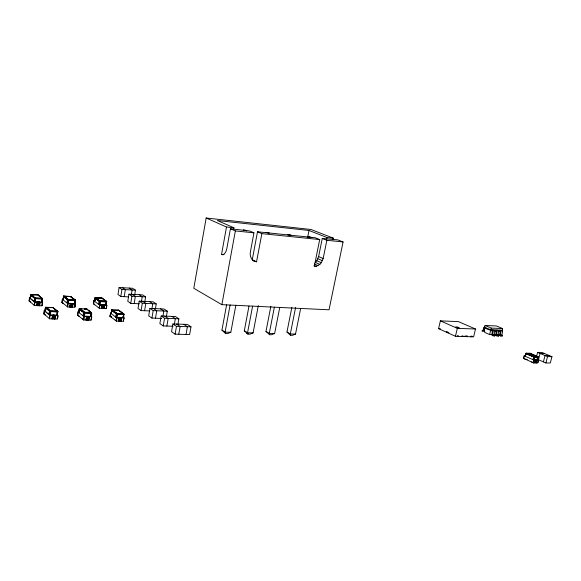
<?xml version="1.0" encoding="UTF-8"?>
<svg xmlns="http://www.w3.org/2000/svg" width="581" height="581" viewBox="0 0 581 581"><rect width="100%" height="100%" fill="white"/><g stroke="black" fill="none" stroke-linecap="round" stroke-linejoin="round"><path stroke-width="0.87" d="M116.389 321.053L116.926 317.705L116.367 317.284L123.201 317.546L123.651 314.241L123.528 313.762L117.021 313.508C114.501 315.192 116.977 321.416 116.781 313.566L111.719 310.138L116.643 314.03L123.935 314.277L123.354 321.286L116.389 321.053L109.874 316.18L110.659 313.115M41.091 297.639L38.085 294.887L30.764 294.654L30.096 298.213L34.94 302.222L34.497 305.548L41.883 305.853L42.362 302.49L41.89 302.091L34.511 301.764L34.976 302.171M38.375 295.351L37.838 294.908L42.108 298.416L41.752 302.098C42.841 289.883 41.723 311.786 42.035 298.293L34.889 298.024L34.185 301.757L34.686 298.184L30.677 294.749M53.329 307.661L45.376 307.618L49.879 311.481L57.846 311.786L57.403 311.213L50.293 310.937C48.957 311.496 48.317 314.917 50.14 315.316L49.632 318.816L57.236 319.071L57.744 315.585L57.236 315.156L49.639 314.88L50.039 310.988C37.438 303.558 54.469 308.918 49.908 314.909M502.362 331.112L502.587 328.534L496.428 325.956L485.106 325.498L484.111 327.902L484.728 332.434L489.609 334.54L492.136 334.627M68.093 303.674C66.43 303.209 66.997 300.057 68.26 299.505L75.094 299.89L74.717 307.218L67.643 306.928L68.13 303.623L67.643 303.224L74.767 303.594L75.261 300.297L70.374 296.564M75.269 300.181L67.875 300.021L63.46 296.564L63.939 296.114L70.664 296.47L75.269 300.181L70.41 296.492L63.808 296.245L63.3 299.578M111.625 310.37L111.806 310.051L116.672 313.638L116.229 317.335M86.264 309.208C87.687 308.605 85.901 310.101 84.579 309.143M111.08 313.573L112.104 309.905L117.064 313.566L116.621 317.313M88.915 310.929L91.587 313.006C89.372 320.676 93.033 313.653 91.188 312.513L84.39 312.251C83.068 312.832 82.589 316.071 84.223 316.594L83.744 319.964L91.021 320.204L91.544 316.798L91.006 316.369L83.737 316.108L84.267 316.536M102.169 298.314L106.759 301.815L99.649 301.481L94.964 298.053L95.458 297.639L102.169 298.314L97.957 298.111M94.993 298.089L95.269 297.712L99.787 301.038L99.387 304.698L105.982 304.931C107.587 293.928 105.408 312.404 106.57 301.35C103.941 300.58 95.625 299.665 99.874 305.069M121.792 312.709L118.56 310.167L111.596 310.305M106.229 304.981L106.468 301.299L106.12 304.931L106.476 301.619L100.135 301.321L99.482 304.64L100.063 301.031L95.502 297.661M123.906 314.241L123.528 313.762M525.159 356.247L525.965 353.422L530.119 353.306L538.217 357.177C535.914 359.995 540.163 360.235 537.715 362.769M91.232 312.563L90.876 316.384L91.188 312.513M67.505 303.275L67.919 299.629L63.641 296.245L62.959 299.731L63.75 296.179L68.021 299.556L67.723 303.238L68.376 299.854L74.985 300.159L74.579 303.543C75.864 292.112 73.772 310.472 75.181 300.399L68.34 299.636L63.866 296.136L63.46 296.564M494.177 330.814L496.385 331.33L495.76 334.416A1.024 0.763 -88.8 0 0 496.239 335.702L498.585 336.058L498.788 335.23L497.99 334.772L498.68 331.911A1.46 1.089 -88.6 0 0 498.084 330.342L497.539 330.095M34.773 301.793L35.18 298.017L30.873 294.582L30.227 298.14L29.486 297.755L29.05 300.856L34.497 305.548M57.446 311.263L57.098 315.171L57.403 311.213M67.89 303.253L68.304 299.556L63.99 296.128M83.998 316.137C88.508 309.688 70.642 304.974 84.499 312.868L91.616 313.043M99.641 304.655L100.121 301.212L95.386 297.668L94.594 301.045M57.795 311.467L53.002 307.509L45.819 307.262L45.158 310.864L45.863 307.211L45.245 310.864M35.23 298.576L30.611 294.857L30.996 294.574L35.23 298.198L34.686 301.793L35.23 298.576L42.464 298.845L37.968 294.865M30.873 294.582L34.889 298.024L34.599 301.779L35.245 298.322L42.144 298.641L41.89 302.091L42.079 298.336M45.863 307.211L50.394 311.184L49.821 314.902L50.394 311.569M79.771 308.598C78.486 308.954 79.88 313.239 78.304 311.765L77.796 315.142L78.987 316.108L77.534 314.996L78.007 311.852L78.813 312.258L79.72 308.584L79.227 309.056M68.304 299.556L67.81 303.246L68.362 300.101M57.323 315.12L57.512 311.576L50.409 311.307L49.726 314.895L50.126 311.539L57.635 311.285L57.228 315.236L57.708 315.643L57.563 318.896L58.035 315.657L49.77 315.36L44.221 310.544L43.757 313.762L49.632 318.816M63.75 296.179L63.22 299.578L63.895 296.128M81.267 308.787L79.408 308.939L78.885 312.171L79.626 308.642L84.499 312.491L83.911 316.137L84.499 312.868M29.558 299.338L29.791 297.668L30.459 298.053M111.356 312.629L112.046 309.92L111.378 312.629L112.046 309.92L118.611 310.189L123.826 313.907M34.373 301.822L34.78 298.089L30.568 294.916M34.504 301.844L34.889 298.024M34.17 305.352L34.613 302.207L29.486 297.755M36.763 305.642L37.293 302.222L38.172 302.076L42.645 302.563L42.195 305.686L42.326 302.548L41.876 302.171M36.893 305.548L37.373 302.178M37.01 305.512L37.489 302.142M37.148 305.483L37.627 302.113M37.307 305.461L37.787 302.091M37.489 305.446L37.968 302.084M37.692 305.446L38.172 302.076M37.91 305.453L38.39 302.084M38.135 305.461L38.615 302.098M38.368 305.483L38.847 302.12M38.6 305.519L39.08 302.149M38.825 305.555L39.305 302.185M39.05 305.599L39.53 302.229M39.261 305.65L39.74 302.28M39.457 305.7L39.936 302.338M39.631 305.759L40.111 302.396M99.787 301.038L99.562 304.647L100.121 301.568M41.672 302.098L42.13 298.895M49.232 314.829L44.904 311.067L45.42 307.589L49.763 311.278L49.291 314.866M44.904 311.067L45.492 307.574M84.143 312.309L83.824 316.122L84.506 312.614L91.304 312.876L91.006 316.369L91.413 312.585L84.499 312.491L79.524 308.656M49.385 314.902L49.828 311.162L45.492 307.443M49.494 314.938L49.922 311.067L45.587 307.349M49.298 318.62L49.77 315.36M51.963 318.896L52.515 315.352M52.072 318.802L52.675 315.272M52.283 318.737L52.791 315.236M52.421 318.708L52.929 315.214M52.573 318.693L53.082 315.192M52.748 318.678L53.256 315.185M52.936 318.671L53.445 315.178M53.132 318.678L53.641 315.185M53.336 318.686L53.844 315.192M53.546 318.708L54.062 315.214M53.764 318.729L54.273 315.236M53.975 318.758L54.483 315.272M54.186 318.795L54.694 315.309M54.389 318.838L54.897 315.352M54.578 318.889L55.086 315.396M54.752 318.94L55.268 315.447M54.919 318.998L55.427 315.505M57.018 315.163L57.504 311.837M57.301 315.214L57.824 311.714L54.048 308.54M67.643 306.928L61.869 302.316L62.32 299.28L63.075 299.658M62.487 300.014L62.131 302.461L63.235 303.362L61.869 302.316M111.893 310.254L111.516 312.622L112.002 309.964L117.13 313.747L116.541 317.306L117.13 314.118M534.825 362.697L537.73 362.922L538.434 360.176L533.387 359.748L534.106 356.669L526.241 353.277L525.195 356.131L526.016 353.342M67.396 303.246L67.788 299.985M67.628 303.304L68.021 299.556M67.331 306.739L67.781 303.66L62.32 299.28M69.814 307.015L70.345 303.667L71.165 303.529L75.479 304.001L75.014 307.058L75.167 303.986L74.695 303.616M69.931 306.928L70.417 303.623M70.025 306.891L70.519 303.594M70.156 306.862L70.65 303.565M70.308 306.841L70.802 303.543M70.483 306.826L70.976 303.529M70.671 306.826L71.165 303.529M70.882 306.826L71.376 303.536M71.1 306.841L71.586 303.543M71.318 306.862L71.812 303.565M71.543 306.891L72.037 303.594M71.768 306.928L72.262 303.631M71.986 306.971L72.48 303.674M72.189 307.022L72.683 303.725M72.385 307.073L72.879 303.776M72.56 307.131L73.053 303.834M74.506 303.543L74.971 300.406M83.482 316.129L83.94 312.476L79.328 308.823M83.599 316.166L84.034 312.375L79.415 308.729M83.722 316.187L84.499 312.491M83.744 319.964L82.524 318.976L83.737 319.782L83.911 316.58L78.007 311.852M123.847 318.01L123.317 317.618L123.637 313.994L117.13 313.747L116.454 317.299L117.144 313.863L123.651 314.118L123.274 317.546L123.571 313.813M86.01 319.986L86.533 316.572L87.397 316.398L91.82 316.863L91.014 320.022M86.068 319.949L86.678 316.492M86.257 319.877L86.787 316.456M86.387 319.848L86.91 316.434M86.533 319.833L87.056 316.413M86.692 319.819L87.215 316.405M86.874 319.819L87.397 316.398M87.063 319.819L87.586 316.405M87.259 319.826L87.782 316.413M87.462 319.848L87.985 316.434M87.666 319.87L88.196 316.456M87.876 319.899L88.399 316.485M88.08 319.935L88.602 316.522M88.276 319.978L88.799 316.565M88.465 320.029L88.987 316.616M88.639 320.08L89.162 316.667M88.799 320.131L89.329 316.718M90.796 316.384L91.297 313.13M106.178 304.923L106.701 305.308L106.2 308.533L99.409 308.25L93.352 303.718L93.81 300.747L93.643 303.732L94.761 304.742M93.592 303.863L94.086 300.66L94.58 301.118M95.023 299.505L94.718 301.031L94.986 299.505M98.218 307.349L99.409 308.075L99.576 305.054L93.81 300.747M99.155 304.647L99.598 301.19L95.088 297.864L99.562 301.452M99.264 304.676L99.685 301.103L95.088 297.864M99.409 308.25L99.917 305.01M101.53 308.286L102.031 305.054L102.793 304.916L106.955 305.374L106.192 308.358M101.595 308.25L102.191 304.981M101.806 308.184L102.307 304.952M101.944 308.162L102.452 304.931M102.111 308.148L102.612 304.923M102.292 308.148L102.793 304.916M102.488 308.148L102.997 304.923M102.699 308.162L103.2 304.938M102.91 308.184L103.418 304.96M103.135 308.213L103.636 304.989M103.345 308.25L103.854 305.025M103.563 308.286L104.064 305.061M103.767 308.337L104.268 305.112M103.955 308.388L104.457 305.163M104.13 308.446L104.631 305.221M105.982 304.931L106.461 301.859M111.247 313.413L111.69 310.261L116.52 313.842M111.378 317.277L109.874 316.18M134.748 294.552L135.46 290.188L132.555 288.27L119.09 287.515L117.972 294.523L120.812 296.492L128.437 296.876M115.103 320.087L116.389 320.879L116.883 317.756M116.12 317.306L116.549 313.994M110.361 313.101L116.578 317.749L116.389 320.879M120.812 296.492L121.937 289.44L119.09 287.515M119.221 317.654L118.531 321.126L119.221 317.654L119.889 317.567L124.152 318.018L123.346 321.111M118.778 320.966L119.316 317.625M118.894 320.944L119.432 317.604M119.032 320.923L119.57 317.582M119.185 320.915L119.722 317.575M119.352 320.908L119.889 317.567M119.533 320.915L120.071 317.575M119.722 320.923L120.26 317.582M119.918 320.937L120.456 317.596M120.122 320.959L120.659 317.625M120.325 320.995L120.863 317.654M124.211 296.666L125.343 289.628L122.475 287.704M120.521 321.024L121.059 317.691M120.717 321.068L121.255 317.727M120.899 321.111L121.436 317.778M121.073 321.162L121.611 317.822M121.233 321.22L121.77 317.88M538.224 357.155L533.663 357.003L537.991 356.719L537.49 359.806L538.042 356.727L538.217 357.177L529.887 353.589M123.128 317.546L123.644 314.365M144.742 302.229L145.628 296.891L142.592 294.887L128.931 294.175L127.776 301.328L130.74 303.384L139.331 303.776M131.328 294.807L132.105 289.999L129.214 288.082M130.74 303.384L131.909 296.194L128.931 294.175M134.189 303.543L135.358 296.368L132.374 294.356M155.417 308.722L156.231 303.878L153.064 301.793L139.208 301.132L138.009 308.424L141.103 310.574L149.818 310.937M537.991 356.719L537.49 359.806L533.569 359.762L534.237 357.141M57.17 315.163L57.504 311.452M141.415 301.612L142.222 296.717L139.2 294.712M141.103 310.574L142.316 303.238L139.208 301.132M144.604 310.719L145.816 303.398L142.694 301.299M166.464 316.129L167.306 311.184L164.002 309.005L149.942 308.395L148.692 315.839L151.931 318.09L161.656 318.439M151.939 308.714L152.774 303.718L149.622 301.626M151.931 318.09L153.188 310.595L149.942 308.395M155.483 318.214L156.739 310.748L153.478 308.547M177.866 324.706L178.89 318.816L175.426 316.536L161.162 315.999L159.869 323.595L163.254 325.948L173.123 326.253M162.934 316.137L163.806 311.038L160.509 308.852M163.254 325.948L164.561 318.294L161.162 315.999M166.863 326.057L168.17 318.432L164.757 316.129M172.906 323.951L171.562 331.715L175.106 334.169L189.638 334.547L191.004 326.812L187.38 324.423L172.906 323.951L176.464 326.355L191.004 326.812M174.278 324.764L175.331 318.693L171.889 316.405M175.106 334.169L176.464 326.355M178.766 334.264L180.132 326.471L176.551 324.067M333.029 239.931L333.385 238.188L311.046 229.495L206.168 218.006L193.8 288.278L221.862 304.669L329.028 309.804L343.073 241.957L337.692 239.859L322.273 238.479L318.613 256.57L316.805 260.738L315.316 262.409L319.848 264.384L321.337 262.706L323.159 258.509L326.863 240.294L322.273 238.479M186.036 334.453L187.402 326.696L183.792 324.307M256.541 261.799L252.256 259.743L257.506 231.775L261.857 233.642L256.541 261.799C251.922 261.428 249.416 256.308 250.353 252.11L253.955 232.828L249.634 230.962L230.432 228.747L226.844 248.486C226.285 250.912 225.355 254.129 222.574 254.718L221.528 254.493L226.496 227.011L206.168 218.006M233.613 229.546L233.932 227.788L217.359 220.519L309.012 230.468L326.994 237.52L333.385 238.188M221.862 304.669L235.356 230.926L230.432 228.747M235.857 305.236L230.831 332.274L227.687 333.567L225.537 333.509L221.942 330.124L226.59 304.851M230.12 304.96L225.101 332.114L225.537 333.509M258.313 305.562L253.091 332.898L249.975 334.177L247.905 334.119L244.318 330.785L248.98 306.122M252.59 306.18L247.55 332.739L247.905 334.119M279.744 307.48L274.639 333.501L271.559 334.758L269.548 334.707L265.982 331.424L270.855 306.289M274.363 307.226L269.279 333.356L269.548 334.707M300.624 308.627L295.518 334.09L292.461 335.324L290.515 335.273L286.963 332.041L291.836 307.48M307.61 237.527L309.012 230.468M295.591 307.502L290.318 333.944L290.515 335.273M257.506 231.775L315.142 237.738L319.71 239.561L314.277 266.476L316.195 266.338L319.848 264.384M326.638 239.27L326.994 237.52M533.511 359.762L534.106 356.669M101.552 298.285L101.907 297.988L106.759 301.815M438.561 328.657L440.369 320.857L458.445 321.634L475.512 329.013L473.624 336.842L455.439 336.297L438.561 328.657L440.391 328.723M502.587 328.534L491.25 328.098L489.609 334.54M455.439 336.297L457.32 328.345L475.512 329.013M457.283 336.348L457.429 335.745L458.351 335.767L458.206 336.377M461.873 336.486L462.018 335.883L462.926 335.912L462.781 336.515M470.937 336.762L471.082 336.159L471.975 336.188L471.83 336.791M483.937 330.378L482.31 330.313L482.114 331.141L482.818 331.446A1.009 0.741 -88.5 0 0 483.755 330.785L484.394 328.163M491.86 330.734L492.063 329.899L492.608 330.139A1.467 1.082 -88.6 0 1 493.204 331.722L492.528 334.685L494.932 335.099L494.729 335.941L492.383 335.578A1.024 0.763 -88.8 0 1 491.896 334.293L492.325 330.938L484.111 327.902M493.102 335.891L493.305 335.048M495.724 330.872L495.927 330.037L496.472 330.277A1.46 1.089 -88.6 0 1 497.067 331.853L496.392 334.809L498.788 335.23M496.966 336.007L497.169 335.172M501.163 331.068L501.367 330.24L501.911 330.48A1.452 1.089 -88.6 0 1 502.507 332.049L501.817 334.917L502.616 335.353L502.405 336.181L500.074 335.818A1.017 0.763 -88.9 0 1 499.595 334.54L500.263 331.686L499.551 331.01L499.762 330.182L500.306 330.422A1.452 1.089 -88.6 0 1 500.902 331.991L500.226 334.932L502.616 335.353M500.8 336.13L501.004 335.295M525.224 356.124L526.154 353.255M535.602 359.93L534.847 362.9L533.576 362.893L523.51 358.375L524.331 355.841M523.612 358.477L524.302 355.754L525.573 355.775M525.202 356.276L525.928 353.517L527.475 353.546M531.535 361.985L533.554 362.74L534.215 360.176L524.149 355.841M533.75 357.039C532.24 361.709 533.743 359.77 534.215 356.828L538.1 356.879M533.162 359.762L533.75 356.814L525.841 353.582L526.241 353.248M533.271 359.792L533.816 356.734L525.95 353.64M533.576 362.893L534.28 360.133M535.486 359.973L534.847 362.9M534.992 362.667L535.697 359.922M536.612 356.291L537.614 352.376L542.022 352.449L551.95 356.683L550.316 362.994L545.9 362.958L536.829 359M535.108 362.66L535.813 359.915M535.239 362.667L535.943 359.922M535.391 362.682L536.096 359.937M535.559 362.704L536.256 359.959M535.733 362.733L536.43 359.988M535.914 362.769L536.612 360.024M536.096 362.813L536.8 360.067M536.278 362.856L536.982 360.111M536.466 362.914L537.164 360.162M537.541 359.835L538.159 357.097M538.464 359.712L540.076 353.43L544.484 353.502M543.409 361.869L545.036 355.557L549.444 355.616M545.9 362.958L547.534 356.625L551.95 356.683M123.637 313.784L117.101 313.646M534.157 357.133C544.295 358.281 531.956 354.047 533.452 359.755L533.888 356.676L526.081 353.284L525.195 356.131L524.302 355.754M91.304 312.534L84.47 312.389M57.526 311.234L50.373 311.075M123.637 313.994L123.375 317.502M86.533 316.572L83.911 316.58M102.031 305.054L99.576 305.054M74.971 300.043L75.29 300.362M118.604 310.544L118.509 310.181M70.345 303.667L67.781 303.66M31.083 294.516L30.306 298.06L31.127 294.531M95.066 297.988L101.704 297.959M37.293 302.222L34.613 302.207M117.006 314.11L123.753 314.365M111.784 310.254L118.35 310.515M84.368 312.861L91.413 313.13M99.997 301.554L106.57 301.859M68.238 300.094L75.087 300.406M63.641 296.455L68.696 296.579M50.256 311.561L57.621 311.837M35.1 298.561L42.246 298.895M530.359 353.444L529.981 353.604L530.264 353.342M63.438 296.506L67.766 299.832M307.167 237.498L308.736 236.823L312.019 237.556M78.813 312.258L79.241 308.961L83.875 312.585M533.554 362.74L534.215 360.176M523.51 358.375L525.616 359.363L527.272 359.385M526.081 353.284L530.199 353.328L538.086 356.792L533.961 356.64M230.831 332.274L225.101 332.114L221.942 330.124M253.091 332.898L247.55 332.739L244.318 330.785M274.639 333.501L269.279 333.356L265.982 331.424M295.518 334.09L290.318 333.944L286.963 332.041M246.693 333.378L248.072 333.421M448.016 332.296L446.484 332.245L446.629 331.642L447.472 332.02L447.334 332.623L448.866 332.673M493.821 334.678L495.506 334.736M498.033 334.816L499.718 334.874M502.565 330.284L490.843 329.848L484.314 327.074M43.757 313.762L45.158 314.895L44.033 313.907L44.534 310.45L45.02 310.879M111.53 316.376L110.121 316.325L110.644 313.014L111.174 313.5M164.561 318.294L178.89 318.816M498.178 330.959L500.691 331.054M116.578 317.749L119.069 317.778M44.221 310.544L45.006 310.958M153.188 310.595L167.306 311.184M79.626 308.642L86.634 308.896L91.573 313.101M84.608 309.027L86.293 309.092M45.717 307.56L47.482 307.632M29.05 300.856L30.365 301.917L29.319 301.009M42.13 298.518L35.18 298.017M106.461 301.503L100.063 301.031M142.316 303.238L156.231 303.878M36.981 294.865L30.786 294.865L33.495 294.879M97.986 298.002L101.653 298.009M63.757 296.455L67.033 296.615M131.909 296.194L145.628 296.891M121.937 289.44L135.46 290.188M221.528 254.493L224.005 254.703M53.234 307.581L52.864 307.552L57.824 311.59M235.356 230.926L253.955 232.828M261.857 233.642L319.71 239.561M326.863 240.294L343.073 241.957M226.496 227.011L233.932 227.788M101.748 297.951L106.73 301.633M118.56 310.167L123.906 314.125M530.366 353.713L538.108 356.966M70.504 296.433L75.239 300.065M308.736 236.823L310.058 237.353M485.106 325.498L491.25 328.098M493.69 329.957L494.235 330.197A1.46 1.082 -88.6 0 1 494.83 331.78L494.14 334.663L494.932 335.099M318.613 256.57L323.159 258.509M537.614 352.376L547.534 356.625M498.585 336.058L497.859 335.753A1.017 0.763 -88.9 0 1 497.605 335.557M317.923 258.748L322.47 260.702M482.31 330.313L483.131 330.574L483.835 327.728A1.452 1.068 -88.3 0 1 484.859 326.885M494.729 335.941L494.01 335.629A1.024 0.763 -88.8 0 1 493.828 335.513M316.805 260.738L321.337 262.706M525.987 353.546L533.663 357.003M536.902 359.501L538.551 360.22M314.328 263.963L318.09 265.619M440.369 320.857L457.32 328.345M313.943 265.343L316.195 266.338M465.889 336.014L467.327 336.653L467.473 336.05L466.565 336.021L466.42 336.624L464.982 335.985M252.43 260.303L254.565 261.327M122.751 316.994L124.152 318.018M106.163 304.996L106.664 305.366M111.719 310.138L116.643 314.03M91.558 312.767L86.634 308.896L86.395 309.223M88.915 310.806L91.587 312.883M90.992 316.449L91.5 316.856M63.554 296.339L67.875 300.021M62.61 299.2L63.089 299.585M77.534 314.996L83.424 319.768M41.338 301.452L42.645 302.563M30.611 294.857L34.649 298.452M49.625 314.96L50.097 315.374M91.297 312.752L91.507 313.123M57.73 311.365L57.802 311.808M484.823 331.526A1.009 0.741 -88.5 0 1 484.438 331.504M457.726 328.454A1.939 0.37 13.2 0 1 458.177 328.599M95.044 298.743L94.718 301.031L95.03 298.743M86.743 308.947L86.366 308.918L86.743 308.947M245.48 230.265L243.316 230.047L246.736 230.81L245.48 230.265M267.935 232.596L265.844 232.378L269.221 233.134L267.935 232.596M289.665 234.847L287.639 234.637L290.972 235.385L289.665 234.847M456.092 327.423A1.939 0.37 13.2 0 0 459.28 327.996A1.939 0.37 13.2 0 0 457.036 327.009A1.939 0.37 13.2 0 0 456.092 327.423"/></g></svg>
